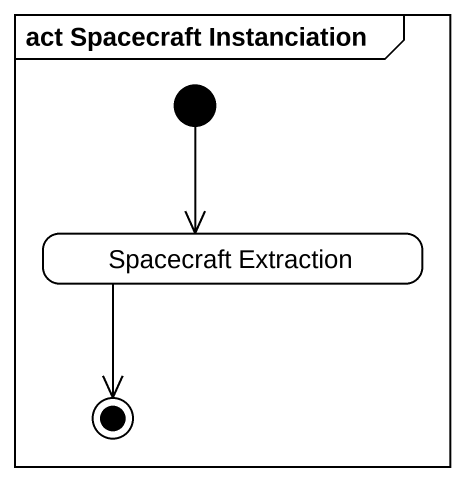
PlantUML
@startuml
mainframe act Spacecraft Instanciation
hide empty description
state "Spacecraft Extraction" as Spacecraft_Extraction
[*] --> Spacecraft_Extraction
Spacecraft_Extraction --> [*]
@enduml
